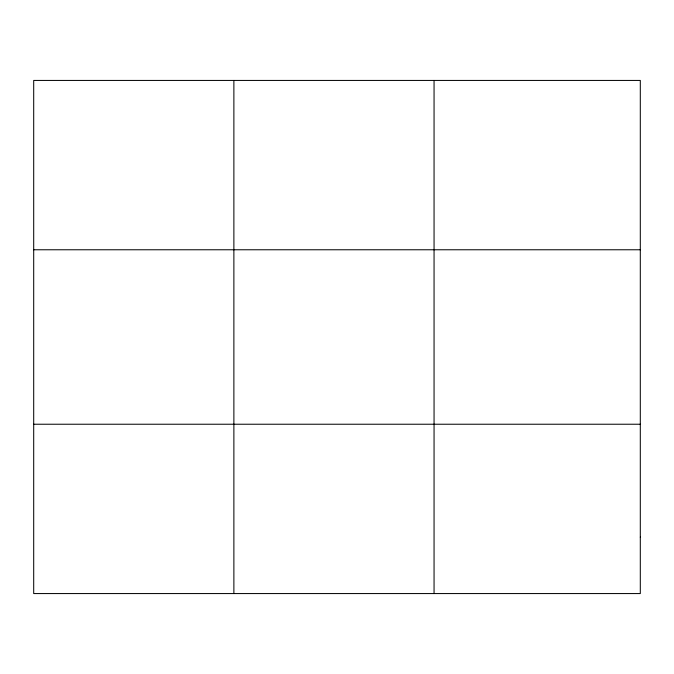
<?xml version="1.0" encoding="UTF-8"?>
<svg xmlns="http://www.w3.org/2000/svg" width="674" height="674" viewBox="0 0 674 674"><rect width="100%" height="100%" fill="white"/><g stroke="black" fill="none" stroke-linecap="round" stroke-linejoin="round"><path stroke-width="1.01" d="M233.878 80.433L233.878 593.567M434.056 80.433L434.056 593.567M33.7 249.768L640.3 249.768M33.7 424.232L640.3 424.232M640.3 537.119L640.3 593.567L33.7 593.567L33.7 80.433L640.3 80.433L640.3 537.119"/></g></svg>
